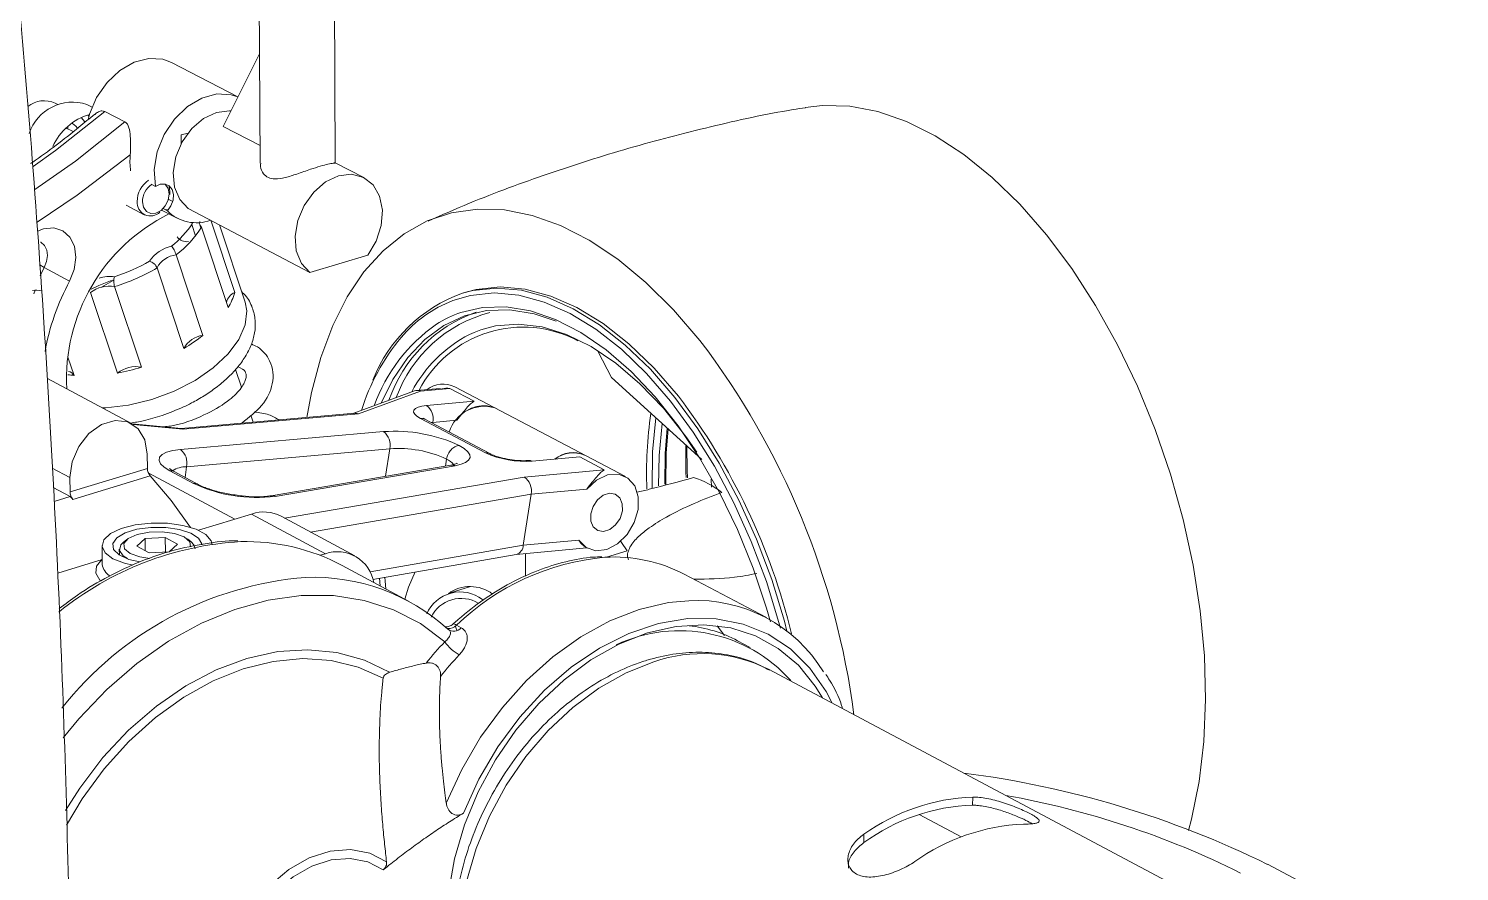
# Model space of a CAD drawing. Header units: millimetres. Extents: x -151 to 157, y -71 to 282.
# Drawn here: x -66.5 to 18.7, y 60.5 to 110.6 of the extents above; entities that cross this region are included whole.
import ezdxf

# ---------------------------------------------------------------- set-up
doc = ezdxf.new("R2010")
doc.units = ezdxf.units.MM

msp = doc.modelspace()

# ---------------------------------------------------------------- linework, layer by layer
at = {"color": 7, "linetype": 'Continuous', "lineweight": 15}
for p, q in [((-53.014, 160.415), (-52.677, 102.623)), ((-48.215, 102.65), (-48.48, 160.435)), ((-54.882, 104.813), (-52.714, 109.119)), ((-54.001, 106.562), (-57.958, 108.614)), ((-64.712, 106.113), (-64.877, 106.2)), ((-62.683, 105.96), (-62.985, 106.118)), ((-61.919, 105.701), (-60.723, 105.076)), ((-64.119, 104.777), (-64.121, 104.636)), ((-52.683, 103.669), (-54.882, 104.813)), ((-63.806, 104.505), (-64.012, 104.613)), ((-46.51, 101.763), (-48.253, 102.668)), ((-60.652, 100.119), (-59.589, 99.559)), ((-58.521, 99.819), (-57.616, 99.344)), ((-49.718, 96.128), (-56.961, 99.929)), ((-56.529, 98.313), (-56.75, 98.978)), ((-56.265, 98.962), (-56.204, 98.777)), ((-54.59, 94.034), (-56.178, 98.821)), ((-55.619, 99.225), (-54.198, 94.935)), ((-53.579, 94.365), (-55.098, 98.951)), ((-57.68, 97.172), (-56.087, 92.383)), ((-49.718, 96.128), (-46.277, 97.154)), ((-64.015, 95.615), (-65.521, 96.426)), ((-57.218, 91.606), (-58.813, 96.395)), ((-61.424, 95.642), (-62.125, 95.247)), ((-66.153, 94.852), (-66.069, 95.073)), ((-61.177, 90.143), (-62.782, 94.93)), ((-61.343, 95.284), (-59.742, 90.495)), ((-40.441, 94.96), (-40.655, 94.896)), ((-64.124, 91.096), (-63.756, 90.001)), ((-53.8, 89.311), (-54.148, 90.358)), ((-60.343, 87.138), (-65.342, 89.818)), ((-43.502, 89.084), (-47.116, 87.75)), ((-43.153, 89.075), (-46.824, 87.719)), ((-41.974, 89.233), (-43.383, 89.111)), ((-41.396, 89.227), (-43.153, 89.075)), ((-41.396, 89.227), (-39.954, 88.468)), ((-30.957, 83.989), (-41.108, 89.334)), ((-47.055, 87.756), (-57.377, 86.852)), ((-46.824, 87.719), (-57.264, 86.805)), ((-42.779, 88.221), (-39.954, 88.468)), ((-57.364, 86.851), (-60.313, 87.122)), ((-53.108, 87.226), (-53.245, 87.638)), ((-39.288, 85.406), (-43.15, 87.448)), ((-39.029, 85.357), (-42.891, 87.399)), ((-57.421, 85.596), (-45.341, 86.661)), ((-59.387, 84.468), (-59.394, 85.315)), ((-44.974, 85.646), (-57.056, 84.575)), ((-33.672, 85.159), (-32.213, 84.391)), ((-59.387, 84.468), (-63.989, 83.078)), ((-56.643, 83.575), (-58.062, 84.338)), ((-56.374, 83.523), (-57.793, 84.286)), ((-41.335, 84.669), (-52.037, 82.847)), ((-41.084, 84.637), (-51.785, 82.814)), ((-41.596, 85.027), (-41.659, 84.614)), ((-36.982, 83.962), (-32.213, 84.391)), ((-63.82, 82.634), (-59.219, 84.024)), ((-25.826, 83.352), (-25.86, 83.828)), ((-63.987, 82.806), (-64.988, 83.347)), ((-64.944, 82.516), (-63.987, 82.806)), ((-36.566, 82.948), (-37.035, 79.907)), ((-33.25, 83.248), (-36.566, 82.948)), ((-53.188, 81.76), (-56.351, 80.798)), ((-48.8, 79.402), (-53.188, 81.76)), ((-47.045, 79.279), (-51.435, 81.635)), ((-60.613, 80.252), (-60.832, 80.07)), ((-59.527, 80.298), (-60.012, 79.847)), ((-57.605, 79.972), (-58.324, 80.361)), ((-56.787, 80.1), (-57.009, 80.28)), ((-37.035, 79.907), (-33.72, 80.212)), ((-62.086, 79.882), (-62.077, 78.758)), ((-61.06, 79.666), (-61.057, 79.318)), ((-58.089, 79.521), (-59.293, 79.458)), ((-57.605, 79.972), (-58.089, 79.521)), ((-48.8, 79.402), (-49.112, 79.307)), ((-45.972, 77.879), (-37.447, 79.365)), ((-37.462, 79.363), (-33.25, 79.751)), ((-36.895, 78.063), (-36.899, 79.415)), ((-33.357, 79.807), (-33.209, 79.729)), ((-30.85, 79.58), (-32.078, 79.199)), ((-62.079, 79.057), (-64.719, 78.254)), ((-62.076, 78.788), (-62.077, 78.758)), ((-43.867, 76.589), (-47.812, 78.709)), ((-40.18, 77.455), (-41.448, 77.062)), ((-22.569, 75.602), (-27.453, 78.188)), ((-25.053, 74.533), (-25.499, 75.105)), ((-23.533, 73.83), (-24.282, 74.228)), ((2.138, 59.461), (-22.451, 72.536)), ((-10.298, 64.934), (-10.301, 64.448)), ((-16.769, 62.718), (-16.772, 62.224)), ((-45.13, 60.795), (-45.357, 60.613)), ((18.653, 54.898), (7.237, 60.934))]:
    msp.add_line(p, q, dxfattribs=at)
at = {"color": 8, "linetype": 'Continuous', "lineweight": 15}
for p, q in [((-62.911, 105.463), (-62.853, 105.382)), ((-58.122, 100.468), (-57.884, 100.343)), ((-65.794, 96.571), (-65.521, 96.426)), ((-65.776, 95.933), (-65.521, 96.426)), ((-57.264, 86.805), (-60.241, 87.078)), ((-44.974, 85.646), (-45.224, 84.007)), ((-63.997, 83.927), (-65.049, 84.495)), ((-57.056, 84.575), (-57.151, 83.941)), ((-59.338, 84.219), (-54.196, 81.453)), ((-51.226, 81.523), (-36.982, 83.962)), ((-36.566, 82.948), (-49.68, 80.693)), ((-46.144, 78.322), (-37.035, 79.907)), ((-40.977, 74.856), (-41.084, 75.112))]:
    msp.add_line(p, q, dxfattribs=at)
at = {"color": 144, "linetype": 'Continuous', "lineweight": 0}
for p, q in [((-56.974, 104.417), (-57.375, 104.299)), ((-57.375, 104.299), (-57.372, 103.799)), ((-58.917, 101.239), (-59.172, 101.372)), ((-58.456, 99.921), (-58.202, 99.787)), ((-32.567, 91.406), (-31.792, 89.872)), ((-31.792, 89.872), (-26.418, 85.007)), ((-42.414, 87.211), (-42.514, 87.199)), ((-40.992, 87.336), (-42.414, 87.211)), ((-33.672, 85.159), (-36.501, 84.906)), ((-63.997, 83.927), (-63.989, 83.078)), ((-59.527, 80.298), (-58.324, 80.361)), ((-59.521, 79.582), (-59.527, 80.298)), ((-58.318, 79.509), (-58.324, 80.361)), ((-60.012, 79.847), (-59.293, 79.458)), ((-62.098, 79.051), (-62.079, 79.048)), ((-45.541, 77.489), (-45.576, 77.948)), ((-41.002, 75.149), (-40.73, 75.003)), ((-10.975, 62.566), (-13.478, 63.904))]:
    msp.add_line(p, q, dxfattribs=at)
at = {"color": 7, "linetype": 'Continuous', "lineweight": 15, "flags": 128}
for points in [[(-57.958, 108.614), (-58.472, 108.805), (-59.31, 108.856), (-60.185, 108.629), (-61.034, 108.141), (-61.793, 107.426), (-62.408, 106.536), (-62.834, 105.538), (-62.923, 105.211)], [(-54.003, 106.559), (-54.404, 106.693), (-55.258, 106.739), (-56.15, 106.497), (-57.011, 105.985), (-57.776, 105.241), (-58.388, 104.321), (-58.8, 103.295), (-58.981, 102.241), (-58.917, 101.239)], [(-54.422, 105.727), (-54.503, 105.734), (-55.278, 105.642), (-56.051, 105.28), (-56.752, 104.68), (-57.318, 103.897), (-57.697, 103.002), (-57.854, 102.077), (-57.775, 101.206), (-57.468, 100.467), (-56.961, 99.929)], [(-20.258, 105.937), (-19.229, 106.054), (-17.609, 106.009), (-15.941, 105.69), (-14.243, 105.1), (-12.532, 104.245), (-10.826, 103.131), (-9.143, 101.771), (-7.5, 100.178), (-5.917, 98.367)], [(-58.345, 101.376), (-58.334, 101.367), (-58.161, 101.124), (-58.098, 100.795), (-58.155, 100.43), (-58.325, 100.086), (-58.581, 99.813), (-58.883, 99.655), (-59.187, 99.634), (-59.446, 99.755), (-59.621, 99.998), (-59.684, 100.327), (-59.684, 100.327)], [(-46.277, 97.154), (-45.778, 97.992), (-45.481, 98.911), (-45.412, 99.827), (-45.579, 100.658), (-45.966, 101.329), (-46.538, 101.778), (-47.244, 101.964), (-48.02, 101.87), (-48.795, 101.505), (-49.499, 100.901), (-50.068, 100.113), (-50.449, 99.214), (-50.608, 98.284), (-50.531, 97.409), (-50.225, 96.668), (-49.718, 96.128)], [(-58.103, 101.257), (-58.05, 100.919), (-58.057, 100.769)], [(-58.357, 99.868), (-58.191, 99.847), (-58.128, 99.843)], [(-49.914, 87.505), (-49.632, 88.995), (-49.078, 91.072), (-48.367, 92.972), (-47.507, 94.675), (-46.506, 96.163), (-45.372, 97.42), (-44.117, 98.431), (-42.753, 99.187), (-41.294, 99.678), (-39.754, 99.897), (-38.148, 99.842), (-36.494, 99.511), (-34.808, 98.908), (-33.108, 98.037), (-31.411, 96.906), (-29.735, 95.526), (-28.099, 93.911), (-26.519, 92.078)], [(-5.917, 98.367), (-4.408, 96.357), (-2.992, 94.17), (-1.682, 91.829), (-0.493, 89.357), (0.562, 86.782), (1.471, 84.131), (2.226, 81.432), (2.817, 78.715), (3.239, 76.008), (3.487, 73.34), (3.559, 70.739), (3.455, 68.234), (3.175, 65.851), (2.724, 63.614), (2.548, 62.944)], [(-62.743, 95.139), (-62.275, 95.357), (-61.486, 95.671)], [(-21.738, 74.983), (-21.824, 75.306), (-22.571, 77.751), (-23.467, 80.137), (-24.499, 82.43), (-25.655, 84.603), (-26.919, 86.627), (-28.275, 88.475), (-29.704, 90.125), (-31.189, 91.555), (-32.71, 92.748), (-34.247, 93.689), (-35.78, 94.367), (-37.291, 94.774), (-38.759, 94.907), (-40.167, 94.763), (-41.225, 94.457)], [(-53.579, 94.365), (-53.478, 93.839), (-53.57, 93.009), (-53.946, 92.143), (-54.59, 91.279), (-55.473, 90.457), (-56.557, 89.711), (-57.795, 89.075), (-59.132, 88.577), (-60.509, 88.239), (-61.865, 88.077), (-62.076, 88.067)], [(-35.083, 93.237), (-36.383, 93.668), (-37.825, 93.902), (-39.214, 93.863), (-40.533, 93.554), (-41.764, 92.98), (-42.892, 92.148), (-43.903, 91.072), (-44.783, 89.764), (-45.477, 88.355)], [(-43.15, 87.448), (-43.354, 87.575), (-43.49, 87.702), (-43.553, 87.825), (-43.539, 87.938), (-43.45, 88.038), (-43.289, 88.12), (-43.063, 88.182), (-42.779, 88.221)], [(-59.394, 85.315), (-59.539, 86.168), (-59.945, 86.834), (-60.561, 87.235), (-61.315, 87.32), (-62.115, 87.08), (-62.864, 86.542), (-63.472, 85.773), (-63.866, 84.865), (-63.997, 83.927)], [(-57.364, 86.851), (-57.329, 86.843), (-57.264, 86.805)], [(-29.148, 87.479), (-29.34, 85.469), (-29.356, 83.305)], [(-28.978, 83.439), (-28.952, 85.25), (-28.772, 87.138)], [(-28.618, 83.534), (-28.592, 85.361), (-28.463, 86.859)], [(-28.405, 86.806), (-28.523, 85.397), (-28.547, 83.501)], [(-58.062, 84.338), (-58.388, 84.544), (-58.602, 84.75), (-58.698, 84.95), (-58.67, 85.134), (-58.52, 85.297), (-58.255, 85.431), (-57.884, 85.532), (-57.421, 85.596)], [(-40.842, 85.839), (-40.542, 85.655), (-40.331, 85.469), (-40.215, 85.289), (-40.197, 85.118), (-40.28, 84.963), (-40.459, 84.828), (-40.73, 84.719), (-41.084, 84.637)], [(-27.342, 83.93), (-27.355, 84.277), (-27.358, 85.859)], [(-27.292, 85.799), (-27.287, 84.344), (-27.271, 83.915)], [(-59.219, 84.024), (-57.974, 82.576), (-56.836, 80.955)], [(-33.72, 80.212), (-33.288, 79.774), (-32.714, 79.582), (-32.066, 79.658), (-31.42, 79.992), (-30.851, 80.544), (-30.428, 81.251), (-30.198, 82.029), (-30.189, 82.787), (-30.402, 83.436), (-30.813, 83.901), (-31.373, 84.125), (-32.016, 84.083), (-32.667, 83.778), (-33.25, 83.248)], [(-31.138, 81.943), (-31.142, 82.372), (-31.289, 82.723), (-31.556, 82.942), (-31.903, 82.996), (-32.277, 82.876), (-32.621, 82.602), (-32.883, 82.214), (-33.022, 81.772), (-33.018, 81.342), (-32.871, 80.992), (-32.603, 80.773), (-32.256, 80.72), (-31.882, 80.839), (-31.539, 81.114), (-31.277, 81.502), (-31.138, 81.943)], [(-55.531, 79.932), (-55.589, 80.176), (-55.912, 80.545), (-56.493, 80.858), (-57.278, 81.087), (-58.199, 81.211), (-59.174, 81.22), (-60.116, 81.112), (-60.943, 80.898), (-61.58, 80.596), (-61.973, 80.232), (-62.084, 79.84), (-61.905, 79.453), (-61.449, 79.107), (-61.449, 79.107)], [(-56.145, 79.928), (-56.15, 79.988), (-56.344, 80.331), (-56.805, 80.629), (-57.482, 80.849), (-58.303, 80.967), (-59.178, 80.97), (-60.013, 80.859), (-60.718, 80.645), (-61.217, 80.351), (-61.455, 80.009), (-61.407, 79.656), (-61.077, 79.33), (-60.5, 79.067), (-59.843, 78.911)], [(-60.832, 80.07), (-60.966, 79.93), (-61.053, 79.597), (-60.836, 79.275), (-60.575, 79.109)], [(-57.194, 80.401), (-57.773, 80.61), (-58.509, 80.712), (-59.29, 80.692), (-59.999, 80.554), (-60.527, 80.317), (-60.793, 80.018), (-60.758, 79.702), (-60.425, 79.418), (-59.846, 79.208), (-59.242, 79.115)], [(-56.821, 79.806), (-56.86, 80.117), (-57.194, 80.401)], [(-56.553, 79.701), (-56.633, 79.938), (-56.787, 80.1)], [(-61.449, 79.107), (-60.759, 78.831), (-60.262, 78.712)], [(-44.068, 76.697), (-43.86, 77.421), (-43.464, 78.317)], [(-45.258, 78.004), (-45.242, 77.78), (-45.203, 77.307)], [(-19.236, 70.827), (-19.664, 71.529), (-20.669, 72.77), (-21.859, 73.774), (-23.209, 74.521), (-24.693, 74.994), (-26.281, 75.182), (-27.94, 75.083), (-29.637, 74.695), (-31.337, 74.028), (-33.004, 73.094), (-34.605, 71.912), (-36.105, 70.506), (-37.474, 68.904), (-38.684, 67.141), (-39.708, 65.252), (-40.526, 63.277), (-41.121, 61.256), (-41.48, 59.232), (-41.597, 57.247)], [(-54.806, 54.288), (-54.471, 55.752), (-53.889, 57.182), (-53.086, 58.511), (-52.098, 59.677), (-50.972, 60.628), (-49.76, 61.32), (-48.517, 61.722), (-47.3, 61.815), (-46.164, 61.596), (-45.163, 61.075)], [(-45.357, 60.613), (-46.284, 61.085), (-47.333, 61.282), (-48.455, 61.194), (-49.601, 60.824), (-50.719, 60.188), (-51.759, 59.316), (-52.674, 58.246), (-53.421, 57.026), (-53.968, 55.711), (-54.29, 54.361)]]:
    msp.add_lwpolyline(points, dxfattribs=at)
at = {"color": 8, "linetype": 'Continuous', "lineweight": 15, "flags": 128}
for points in [[(-61.919, 105.701), (-64.856, 103.378), (-66.193, 102.417)], [(-66.087, 101.049), (-63.662, 102.751), (-60.723, 105.076)], [(-60.41, 103.127), (-63.566, 100.724), (-65.957, 99.113)], [(-65.931, 98.586), (-65.562, 98.723), (-64.964, 98.772), (-64.427, 98.6), (-64.003, 98.224), (-63.732, 97.68), (-63.641, 97.021), (-63.739, 96.31), (-64.015, 95.615)], [(-65.521, 96.426), (-65.383, 96.773), (-65.335, 97.129), (-65.38, 97.458), (-65.516, 97.73), (-65.728, 97.918), (-65.741, 97.925)], [(-40.655, 94.896), (-40.039, 95.051), (-38.616, 95.197), (-37.132, 95.063), (-35.605, 94.652), (-34.055, 93.968), (-32.502, 93.017), (-30.965, 91.812), (-29.464, 90.366), (-28.019, 88.699), (-26.649, 86.831), (-25.371, 84.786), (-24.203, 82.59), (-23.159, 80.272), (-22.254, 77.862), (-21.499, 75.39), (-21.345, 74.805)], [(-62.167, 77.782), (-62.22, 77.833), (-62.465, 78.237), (-62.423, 78.653), (-62.098, 79.051)], [(-41.701, 74.168), (-43.153, 75.245), (-44.756, 76.069), (-46.489, 76.628), (-48.326, 76.913), (-50.242, 76.919), (-52.208, 76.645), (-54.197, 76.094), (-56.179, 75.273), (-58.126, 74.195), (-60.009, 72.874), (-61.801, 71.328), (-63.474, 69.581), (-64.407, 68.451)], [(-41.608, 64.571), (-40.686, 66.578), (-39.568, 68.487), (-38.276, 70.263), (-36.833, 71.871), (-35.267, 73.281), (-33.608, 74.468), (-31.887, 75.41), (-30.136, 76.089), (-28.387, 76.494), (-27.191, 76.61)], [(-18.658, 70.519), (-19.021, 71.218), (-19.976, 72.596), (-21.131, 73.738), (-22.465, 74.619), (-23.95, 75.222), (-25.555, 75.532), (-27.248, 75.542), (-28.994, 75.251), (-30.756, 74.665), (-32.498, 73.795), (-34.183, 72.659), (-35.775, 71.28), (-37.241, 69.687), (-38.55, 67.913), (-39.674, 65.996), (-40.589, 63.975)], [(-64.27, 64.13), (-63.418, 65.467), (-62.038, 67.277), (-60.508, 68.912), (-58.856, 70.343), (-57.11, 71.544), (-55.303, 72.493), (-53.467, 73.176), (-51.635, 73.579), (-49.839, 73.697), (-48.112, 73.528), (-46.483, 73.076), (-44.981, 72.35)], [(-45.371, 71.999), (-46.855, 72.659), (-48.458, 73.05), (-50.151, 73.164), (-51.906, 72.999), (-53.691, 72.557), (-55.473, 71.844), (-57.221, 70.874), (-58.904, 69.663), (-60.49, 68.233), (-61.952, 66.608), (-63.262, 64.819), (-64.203, 63.259)], [(-29.264, 72.974), (-30.914, 72.325), (-32.533, 71.416), (-34.087, 70.268), (-35.543, 68.901), (-36.873, 67.346), (-38.047, 65.633), (-39.041, 63.799), (-39.836, 61.881), (-40.413, 59.92), (-40.763, 57.955), (-40.877, 56.127)]]:
    msp.add_lwpolyline(points, dxfattribs=at)
at = {"color": 144, "linetype": 'Continuous', "lineweight": 0, "flags": 128}
for points in [[(-64.012, 104.613), (-64.209, 104.68), (-64.26, 104.687)], [(-63.855, 104.984), (-63.652, 104.831), (-63.545, 104.703)], [(-63.331, 105.344), (-63.112, 105.085), (-63.101, 105.067)], [(-58.202, 99.787), (-57.991, 100.079), (-57.866, 100.417), (-57.842, 100.757), (-57.922, 101.056), (-58.097, 101.274), (-58.343, 101.385), (-58.628, 101.372), (-58.917, 101.239)], [(-40.441, 94.96), (-39.824, 95.116), (-38.401, 95.262), (-36.917, 95.128), (-35.39, 94.718), (-33.84, 94.033), (-32.286, 93.082), (-30.749, 91.877), (-29.249, 90.432), (-27.804, 88.765)], [(-40.736, 93.745), (-39.463, 94.037), (-38.058, 94.076), (-36.6, 93.84), (-35.108, 93.33), (-33.601, 92.554), (-32.099, 91.519), (-30.623, 90.239), (-29.192, 88.731), (-27.825, 87.014), (-26.541, 85.11), (-25.357, 83.045), (-24.29, 80.846), (-23.353, 78.543), (-22.56, 76.167), (-22.324, 75.345)], [(-39.557, 92.717), (-38.68, 92.948), (-37.327, 93.055), (-35.916, 92.884), (-34.467, 92.437), (-33, 91.719), (-31.535, 90.738), (-30.095, 89.509), (-28.699, 88.048), (-27.368, 86.376), (-26.711, 85.435)], [(-40.239, 92.437), (-39.956, 92.565), (-39.557, 92.717)], [(-36.501, 84.906), (-36.598, 84.941), (-36.689, 84.947)], [(-31.252, 80.165), (-31.19, 80.071), (-30.85, 79.58)]]:
    msp.add_lwpolyline(points, dxfattribs=at)
at = {"color": 7, "linetype": 'Continuous', "lineweight": 15}
for centre, radius, start, end in [((-65.52, 104.734), 1.601, 66.34185, 128.13069), ((-63.83, 103.511), 2.741, 72.04692, 161.41662), ((-56.285, 102.754), 4.142, 174.82934, 188.10847), ((-58.461, 100.335), 1.539, 123.98286, 179.68404), ((-58.431, 100.32), 1.252, 124.30802, 179.66601), ((-53.225, 89.767), 10.981, 116.40363, 182.95159), ((-59.203, 100.284), 0.8, 175.67801, 314.32865), ((-56.476, 101.54), 2.46, 225.44907, 290.13569), ((-57.538, 95.681), 2.044, 101.58318, 147.22318), ((-57.519, 95.721), 1.46, 96.32836, 152.49611), ((-64.854, 106.679), 11.365, 287.93899, 299.50447), ((-64.893, 106.795), 12.046, 287.13805, 300.3116), ((-37.563, 86.39), 9.051, 109.97936, 158.37579), ((-37.057, 85.92), 6.956, 61.86259, 152.57495), ((-34.447, 84.073), 12.806, 140.27141, 162.52621), ((-63.657, 63.784), 46.688, 7.44064, 37.30183), ((-41.789, 87.849), 1.634, 65.33035, 126.34258), ((-43.34, 88.632), 0.48, 67.11464, 109.71795), ((-47.012, 87.279), 0.478, 66.9282, 109.81317), ((-43.398, 87.426), 1.008, 347.66035, 52.0847), ((-5.764, 84.239), 23.931, 171.58618, 182.35521), ((-44.676, 77.579), 9.106, 65.10109, 94.18504), ((-45.965, 85.862), 1.014, 347.69763, 51.97911), ((-58.059, 84.792), 1.026, 347.8082, 51.59585), ((-44.473, 78.856), 6.808, 65.00152, 94.22459), ((-36.913, 90.627), 5.736, 245.54476, 274.12083), ((-34.061, 83.661), 1.743, 67.28482, 128.40511), ((-58.705, 84.474), 0.682, 180.46884, 221.17795), ((-52.881, 91.697), 8.95, 245.1459, 277.03427), ((-37.528, 83.146), 0.982, 348.39987, 56.24739), ((-63.303, 83.085), 0.687, 180.54304, 221.06992), ((-52.457, 79.663), 2.221, 62.60442, 109.2212), ((-53.512, 67.941), 12.184, 62.10428, 91.54699), ((-48.09, 77.321), 2.199, 9.77256, 108.82081), ((-37.604, 79.912), 0.569, 285.95045, 359.46528), ((-31.662, 70.02), 9.189, 62.73962, 93.21098), ((-49.516, 66.1), 11.904, 47.76981, 92.21949), ((-40.788, 74.974), 2.157, 52.20773, 156.82687), ((-40.737, 74.779), 1.966, 58.48486, 154.18409), ((-26.723, 67.773), 8.849, 31.35338, 93.0344), ((-25.717, 59.121), 21.952, 136.72915, 141.11489), ((-39.346, 75.885), 2.914, 216.09884, 239.08105), ((-27.73, 65.961), 8.865, 41.73046, 115.14743), ((-25.599, 59.04), 20.933, 136.74156, 141.37229), ((-18.016, 9.621), 57.19, 63.79573, 82.7853), ((-9.833, 53.022), 11.922, 92.23569, 125.58042), ((-17.175, 14.778), 51.022, 63.44566, 80.01915), ((-9.961, 52.936), 11.516, 91.68797, 126.25161), ((-6.79, 51.392), 11.939, 92.29783, 125.63888)]:
    msp.add_arc(centre, radius, start, end, dxfattribs=at)
at = {"color": 144, "linetype": 'Continuous', "lineweight": 0}
for centre, radius, start, end in [((-61.896, 102.242), 3.403, 105.82853, 156.25002), ((-61.714, 102.366), 6.009, 308.80641, 326.50546), ((-61.567, 102.222), 6.373, 307.59089, 327.75077), ((-55.925, 99.075), 0.358, 167.80513, 225.11491), ((-57.037, 98.69), 0.738, 217.5212, 276.45089), ((-61.626, 93.601), 2.282, 83.14156, 105.99518), ((-66.038, 93.72), 1.353, 75.48361, 97.90158), ((-61.668, 93.501), 1.812, 79.68669, 127.93334), ((-53.815, 94.115), 0.905, 115.00781, 165.54711), ((-57.664, 95.908), 3.6, 328.63331, 344.32486), ((-36.988, 85.915), 8.086, 104.51452, 159.96406), ((-38.573, 87.337), 6.763, 108.65119, 122.42338), ((-36.42, 84.792), 10.076, 124.9986, 160.2421), ((-62.135, 99.974), 9.706, 300.43646, 308.54116), ((-55.928, 90.94), 1.452, 96.30138, 152.67623), ((-36.531, 85.292), 8.05, 117.42558, 152.37593), ((-64.211, 89.732), 0.529, 30.59516, 76.00631), ((-60.068, 88.725), 1.8, 79.55811, 128.02449), ((-63.343, 102.065), 12.117, 280.29539, 287.28721), ((-63.119, 97.367), 7.393, 262.25792, 265.06003), ((-58.102, 65.656), 38.105, 13.63012, 37.33404), ((-39.352, 85.977), 2.189, 72.80973, 162.59658), ((-39.395, 86.286), 1.911, 68.8445, 146.68714), ((-34.071, 83.73), 1.684, 66.09043, 129.59949), ((-28.394, 79.046), 5.106, 51.63185, 72.97269), ((-75.534, 71.45), 16.195, 43.67588, 44.52218), ((-40.189, 75.248), 2.202, 52.90794, 126.14854), ((-41.49, 75.629), 0.684, 266.3902, 315.49583), ((-41.17, 75.381), 0.58, 233.46549, 319.36383), ((-28.104, 66.989), 8.186, 62.16796, 83.46492)]:
    msp.add_arc(centre, radius, start, end, dxfattribs=at)
at = {"color": 8, "linetype": 'Continuous', "lineweight": 15}
for centre, radius, start, end in [((-51.882, 89.033), 13.803, 151.51924, 170.00238), ((-36.953, 85.74), 8.533, 109.78486, 160.95602), ((-38.421, 87.298), 7.689, 111.3923, 139.83083), ((-43.103, 86.993), 0.457, 62.46527, 95.92772), ((-39.24, 84.951), 0.457, 63.34651, 95.992), ((-58.013, 83.87), 0.47, 62.10808, 95.98473), ((-57.074, 83.038), 1.537, 89.30297, 122.52216), ((-42.065, 83.975), 1.151, 38.71637, 65.94338), ((-41.264, 84.235), 0.441, 65.85312, 99.33024), ((-56.594, 83.108), 0.47, 62.30188, 96.01087), ((-51.966, 82.414), 0.439, 65.65632, 99.01543), ((-52.755, 61.247), 18.905, 93.2922, 129.0377), ((-30.845, 64.638), 14.617, 95.22785, 134.01831), ((-61.169, 78.89), 0.917, 188.28168, 240.02918), ((-48.329, 57.524), 20.537, 94.6028, 141.81209), ((-26.376, 64.676), 8.786, 63.46319, 109.18783)]:
    msp.add_arc(centre, radius, start, end, dxfattribs=at)
at = {"color": 7, "linetype": 'Continuous', "lineweight": 15}
for points, knots in [([(-63.957, 50.962), (-63.979, 52.814), (-64.04, 58.195), (-64.264, 67.201), (-64.681, 78.027), (-65.261, 88.983), (-66.002, 100.059), (-66.905, 111.248), (-67.971, 122.539), (-69.199, 133.922), (-70.589, 145.387), (-72.142, 156.925), (-73.856, 168.524), (-75.73, 180.175), (-77.765, 191.867), (-79.957, 203.588), (-82.307, 215.328), (-84.812, 227.076), (-87.471, 238.82), (-90.28, 250.55), (-93.24, 262.253), (-96.009, 272.678), (-97.826, 279.184), (-98.562, 281.818)], [0, 0, 0, 0, 0.026046, 0.075542, 0.125037, 0.174531, 0.224024, 0.273516, 0.323007, 0.372497, 0.421986, 0.471475, 0.520963, 0.570451, 0.619938, 0.669425, 0.718911, 0.768397, 0.817884, 0.86737, 0.916856, 0.966342, 1, 1, 1, 1]), ([(-62.518, 105.543), (-62.833, 105.281), (-64.042, 104.28), (-65.317, 103.285), (-66.302, 102.633), (-66.346, 102.604)], [0, 0, 0, 0, 0.252193, 0.966336, 1, 1, 1, 1]), ([(-62.505, 105.527), (-62.441, 105.582), (-62.314, 105.69), (-62.099, 105.755), (-61.977, 105.718), (-61.919, 105.701)], [0, 0, 0, 0, 0.351088, 0.692901, 1, 1, 1, 1]), ([(-20.249, 105.922), (-20.489, 105.885), (-22.38, 105.597), (-25.889, 104.813), (-30.758, 103.56), (-35.544, 102.028), (-39.533, 100.572), (-41.878, 99.539), (-42.695, 99.178)], [0, 0, 0, 0, 0.031298, 0.246069, 0.460299, 0.673819, 0.886461, 1, 1, 1, 1]), ([(-60.723, 105.076), (-60.667, 105.047), (-60.62, 105), (-60.544, 104.881), (-60.515, 104.811), (-60.445, 104.581), (-60.422, 104.409), (-60.392, 104.049), (-60.387, 103.865), (-60.388, 103.49), (-60.394, 103.304), (-60.41, 103.127)], [0, 0, 0, 0, 0.125, 0.125, 0.25, 0.25, 0.5, 0.5, 0.75, 0.75, 1, 1, 1, 1]), ([(-52.649, 102.623), (-52.656, 102.557), (-52.681, 102.329), (-52.522, 101.998), (-52.216, 101.739), (-51.767, 101.657), (-51.19, 101.755), (-50.47, 101.984), (-49.738, 102.243), (-49.09, 102.451), (-48.617, 102.574), (-48.318, 102.633), (-48.181, 102.634), (-48.239, 102.655), (-48.257, 102.661)], [0, 0, 0, 0, 0.037918, 0.12975, 0.205083, 0.280453, 0.37914, 0.480118, 0.595618, 0.682633, 0.771837, 0.860726, 0.957474, 1, 1, 1, 1]), ([(-58.813, 96.395), (-58.843, 96.483), (-58.913, 96.575), (-59.079, 96.716), (-59.174, 96.767), (-59.257, 96.787)], [0, 0, 0, 0, 0.5, 0.5, 1, 1, 1, 1]), ([(-58.506, 87.629), (-58.08, 87.785), (-57.483, 88.005), (-56.659, 88.414), (-55.996, 88.792), (-55.279, 89.286), (-54.617, 89.841), (-54.032, 90.454), (-53.552, 91.113), (-53.195, 91.81), (-52.986, 92.54), (-52.946, 93.297), (-53.127, 94.063), (-53.419, 94.641), (-53.707, 94.904), (-53.78, 94.97)], [0, 0, 0, 0, 0.106772, 0.149942, 0.220875, 0.293303, 0.369903, 0.448726, 0.529267, 0.61119, 0.694412, 0.779512, 0.868679, 0.966938, 1, 1, 1, 1]), ([(-53.773, 87.168), (-53.341, 87.508), (-52.44, 88.218), (-51.946, 89.28), (-51.883, 90.202), (-52.125, 91.012), (-52.61, 91.605), (-53.083, 91.817), (-53.205, 91.872)], [0, 0, 0, 0, 0.226748, 0.473716, 0.5977, 0.725539, 0.929121, 1, 1, 1, 1]), ([(-54.012, 90.514), (-53.966, 90.497), (-53.649, 90.377), (-53.531, 90.148), (-53.472, 89.841), (-53.804, 89.194), (-54.629, 88.397), (-56.036, 87.603), (-57.429, 87.051), (-58.283, 86.961), (-58.413, 86.947)], [0, 0, 0, 0, 0.026172, 0.180223, 0.339518, 0.477422, 0.617225, 0.780907, 0.966777, 1, 1, 1, 1]), ([(-41.396, 89.227), (-41.399, 89.228), (-41.441, 89.232), (-41.632, 89.251), (-41.821, 89.219), (-41.97, 89.193)], [0, 0, 0, 0, 0.015024, 0.224756, 1, 1, 1, 1]), ([(-51.558, 87.362), (-51.749, 87.476), (-52.151, 87.718), (-52.729, 87.789), (-53.033, 87.827)], [0, 0, 0, 0, 0.472975, 1, 1, 1, 1]), ([(-40.992, 87.336), (-40.875, 87.475), (-40.77, 87.61), (-40.577, 87.854), (-40.489, 87.963), (-40.321, 88.156), (-40.244, 88.237), (-40.095, 88.373), (-40.024, 88.428), (-39.954, 88.468)], [0, 0, 0, 0, 0.25, 0.25, 0.5, 0.5, 0.75, 0.75, 1, 1, 1, 1]), ([(-60.39, 87.163), (-60.137, 87.208), (-59.506, 87.321), (-58.881, 87.513), (-58.506, 87.629)], [0, 0, 0, 0, 0.400897, 1, 1, 1, 1]), ([(-42.891, 87.399), (-42.933, 87.424), (-42.997, 87.462), (-42.993, 87.46), (-42.992, 87.46)], [0, 0, 0, 0, 0.662864, 1, 1, 1, 1]), ([(-41.596, 85.027), (-41.58, 85.127), (-41.549, 85.227), (-41.457, 85.416), (-41.397, 85.504), (-41.258, 85.654), (-41.178, 85.716), (-41.013, 85.805), (-40.925, 85.832), (-40.842, 85.839)], [0, 0, 0, 0, 0.25, 0.25, 0.5, 0.5, 0.75, 0.75, 1, 1, 1, 1]), ([(-36.69, 84.947), (-36.769, 84.942), (-36.976, 84.928), (-37.42, 84.947), (-37.982, 85.023), (-38.506, 85.147), (-38.858, 85.272), (-38.985, 85.335), (-39.029, 85.357)], [0, 0, 0, 0, 0.116231, 0.30374, 0.511293, 0.726483, 0.905503, 1, 1, 1, 1]), ([(-57.793, 84.286), (-57.856, 84.32), (-58.004, 84.402), (-58.086, 84.499), (-58.07, 84.47), (-58.068, 84.467)], [0, 0, 0, 0, 0.395327, 0.925781, 1, 1, 1, 1]), ([(-40.962, 84.771), (-40.959, 84.773), (-40.938, 84.793), (-41.042, 84.726), (-41.232, 84.689), (-41.335, 84.669)], [0, 0, 0, 0, 0.066881, 0.489847, 1, 1, 1, 1]), ([(-33.25, 83.248), (-33.132, 83.388), (-33.028, 83.524), (-32.834, 83.77), (-32.747, 83.88), (-32.579, 84.075), (-32.502, 84.157), (-32.354, 84.295), (-32.282, 84.35), (-32.213, 84.391)], [0, 0, 0, 0, 0.25, 0.25, 0.5, 0.5, 0.75, 0.75, 1, 1, 1, 1]), ([(-54.162, 82.895), (-54.302, 82.914), (-54.723, 82.97), (-55.386, 83.135), (-56.003, 83.34), (-56.267, 83.471), (-56.374, 83.523)], [0, 0, 0, 0, 0.159374, 0.476144, 0.78798, 1, 1, 1, 1]), ([(-30.277, 83.054), (-30.029, 83.113), (-28.846, 83.394), (-27.758, 83.692), (-26.899, 83.928)], [0, 0, 0, 0, 0.208797, 1, 1, 1, 1]), ([(-52.037, 82.847), (-52.13, 82.833), (-52.392, 82.795), (-52.97, 82.779), (-53.617, 82.809), (-54.024, 82.874), (-54.162, 82.895)], [0, 0, 0, 0, 0.175858, 0.495466, 0.830136, 1, 1, 1, 1]), ([(-25.225, 83.049), (-25.781, 82.835), (-26.935, 82.391), (-28.365, 81.687), (-29.455, 81.021), (-30.194, 80.432), (-30.638, 79.941), (-30.815, 79.485), (-30.857, 79.218), (-30.779, 79.064), (-30.766, 79.04)], [0, 0, 0, 0, 0.2289672, 0.4742245, 0.6452605, 0.7649711, 0.8879072, 0.938806, 0.9901969, 1, 1, 1, 1]), ([(-54.013, 80.16), (-54.032, 80.161), (-54.665, 80.191), (-55.959, 80.022), (-57.873, 79.635), (-59.799, 78.978), (-61.7, 78.084), (-63.325, 77.139), (-64.276, 76.415), (-64.634, 76.142)], [0, 0, 0, 0, 0.005378, 0.181737, 0.358681, 0.536143, 0.714004, 0.892134, 1, 1, 1, 1]), ([(-33.352, 79.816), (-33.419, 79.858), (-33.535, 79.93), (-33.666, 80.129), (-33.72, 80.212)], [0, 0, 0, 0, 0.589497, 1, 1, 1, 1]), ([(-32.366, 79.211), (-32.53, 79.211), (-33.229, 79.208), (-34.5, 78.954), (-36.151, 78.449), (-37.791, 77.691), (-39.386, 76.711), (-40.505, 75.853), (-41.084, 75.331), (-41.176, 75.248)], [0, 0, 0, 0, 0.055274, 0.235889, 0.417405, 0.599643, 0.782362, 0.965353, 1, 1, 1, 1]), ([(-26.89, 77.89), (-26.071, 77.896), (-24.783, 77.906), (-23.576, 78.145), (-23.136, 78.232)], [0, 0, 0, 0, 0.635176, 1, 1, 1, 1]), ([(-41.515, 74.915), (-41.447, 74.878), (-41.4, 74.829), (-41.354, 74.716), (-41.355, 74.651), (-41.395, 74.517), (-41.435, 74.446), (-41.546, 74.306), (-41.618, 74.235), (-41.701, 74.168)], [0, 0, 0, 0, 0.25, 0.25, 0.5, 0.5, 0.75, 0.75, 1, 1, 1, 1]), ([(-41.185, 75.254), (-41.195, 75.242), (-41.262, 75.159), (-41.429, 75.09), (-41.593, 75.049), (-41.651, 75.052), (-41.656, 75.052)], [0, 0, 0, 0, 0.087626, 0.579032, 0.964441, 1, 1, 1, 1]), ([(-40.844, 73.385), (-40.772, 73.461), (-40.708, 73.539), (-40.593, 73.699), (-40.543, 73.78), (-40.42, 74.019), (-40.372, 74.18), (-40.356, 74.4), (-40.36, 74.471), (-40.386, 74.604), (-40.409, 74.666), (-40.471, 74.782), (-40.512, 74.835), (-40.609, 74.928), (-40.665, 74.968), (-40.73, 75.003)], [0, 0, 0, 0, 0.125, 0.125, 0.25, 0.25, 0.5, 0.5, 0.625, 0.625, 0.75, 0.75, 0.875, 0.875, 1, 1, 1, 1]), ([(-22.385, 72.478), (-22.738, 72.661), (-23.528, 73.07), (-24.881, 73.423), (-26.386, 73.581), (-27.924, 73.489), (-29.053, 73.252), (-29.951, 72.985), (-30.876, 72.658), (-32.216, 72.021), (-33.736, 71.05), (-35.178, 69.873), (-36.515, 68.512), (-37.723, 66.992), (-38.78, 65.341), (-39.668, 63.588), (-40.371, 61.764), (-40.87, 59.902), (-41.173, 58.056), (-41.193, 56.862), (-41.203, 56.278)], [0, 0, 0, 0, 0.04746, 0.106055, 0.164773, 0.223942, 0.281543, 0.292649, 0.326318, 0.387266, 0.448431, 0.509812, 0.571291, 0.632794, 0.694311, 0.755855, 0.817448, 0.879108, 0.940857, 1, 1, 1, 1]), ([(-44.981, 72.35), (-45.072, 72.322), (-45.158, 72.285), (-45.303, 72.172), (-45.36, 72.096), (-45.371, 71.999)], [0, 0, 0, 0, 0.5, 0.5, 1, 1, 1, 1]), ([(-44.981, 72.35), (-44.858, 72.387), (-44.613, 72.461), (-44.247, 72.563), (-43.883, 72.659), (-43.522, 72.747), (-43.162, 72.829), (-42.924, 72.878), (-42.805, 72.902)], [0, 0, 0, 0, 0.168938, 0.336915, 0.50397, 0.670142, 0.835472, 1, 1, 1, 1]), ([(-41.952, 72.108), (-41.945, 72.208), (-41.951, 72.311), (-42.011, 72.525), (-42.067, 72.636), (-42.201, 72.771), (-42.253, 72.809), (-42.364, 72.868), (-42.422, 72.889), (-42.594, 72.927), (-42.703, 72.922), (-42.805, 72.902)], [0, 0, 0, 0, 0.25, 0.25, 0.5, 0.5, 0.625, 0.625, 0.75, 0.75, 1, 1, 1, 1]), ([(-45.163, 61.075), (-45.182, 61.246), (-45.222, 61.597), (-45.28, 62.137), (-45.338, 62.706), (-45.393, 63.305), (-45.446, 63.932), (-45.493, 64.588), (-45.535, 65.272), (-45.568, 65.983), (-45.59, 66.693), (-45.601, 67.403), (-45.6, 68.112), (-45.587, 68.847), (-45.56, 69.605), (-45.516, 70.386), (-45.456, 71.19), (-45.399, 71.726), (-45.371, 71.999)], [0, 0, 0, 0, 0.0444899, 0.0917204, 0.141705, 0.1944563, 0.2499875, 0.308314, 0.3694547, 0.4334334, 0.5002804, 0.5626958, 0.6280349, 0.6963317, 0.7676262, 0.841965, 0.919402, 1, 1, 1, 1]), ([(-41.952, 72.108), (-41.96, 71.978), (-41.977, 71.714), (-41.997, 71.306), (-42.011, 70.88), (-42.021, 70.437), (-42.024, 69.975), (-42.02, 69.496), (-42.008, 68.997), (-41.983, 68.346), (-41.938, 67.57), (-41.867, 66.702), (-41.785, 65.915), (-41.7, 65.215), (-41.637, 64.775), (-41.608, 64.571)], [0, 0, 0, 0, 0.05575, 0.113347, 0.172791, 0.234083, 0.297223, 0.36221, 0.429045, 0.497728, 0.621771, 0.734021, 0.834475, 0.923135, 1, 1, 1, 1]), ([(-18.037, 70.189), (-18.057, 70.254), (-18.245, 70.868), (-18.58, 71.561), (-18.963, 72.115), (-19.041, 72.229)], [0, 0, 0, 0, 0.086944, 0.812603, 1, 1, 1, 1]), ([(-7.269, 63.321), (-7.142, 63.323), (-7.028, 63.326), (-6.822, 63.339), (-6.73, 63.348), (-6.574, 63.371), (-6.51, 63.384), (-6.41, 63.418), (-6.374, 63.438), (-6.333, 63.485), (-6.328, 63.512), (-6.349, 63.573), (-6.376, 63.608), (-6.461, 63.686), (-6.518, 63.729), (-6.666, 63.824), (-6.755, 63.876), (-6.958, 63.984), (-7.073, 64.041), (-7.325, 64.159), (-7.459, 64.218), (-7.745, 64.337), (-7.895, 64.397), (-8.201, 64.509), (-8.358, 64.563), (-8.675, 64.663), (-8.832, 64.708), (-9.146, 64.788), (-9.303, 64.824), (-9.606, 64.88), (-9.752, 64.901), (-10.035, 64.929), (-10.171, 64.936), (-10.298, 64.934)], [0, 0, 0, 0, 0.0625, 0.0625, 0.125, 0.125, 0.1875, 0.1875, 0.25, 0.25, 0.3125, 0.3125, 0.375, 0.375, 0.4375, 0.4375, 0.5, 0.5, 0.5625, 0.5625, 0.625, 0.625, 0.6875, 0.6875, 0.75, 0.75, 0.8125, 0.8125, 0.875, 0.875, 0.9375, 0.9375, 1, 1, 1, 1]), ([(-40.589, 63.975), (-40.638, 63.946), (-40.689, 63.921), (-40.799, 63.882), (-40.858, 63.868), (-40.977, 63.86), (-41.04, 63.864), (-41.16, 63.896), (-41.219, 63.922), (-41.375, 64.028), (-41.452, 64.131), (-41.558, 64.344), (-41.59, 64.458), (-41.606, 64.572)], [0, 0, 0, 0, 0.125, 0.125, 0.25, 0.25, 0.375, 0.375, 0.5, 0.5, 0.75, 0.75, 1, 1, 1, 1]), ([(-40.589, 63.975), (-40.729, 63.89), (-41.01, 63.721), (-41.289, 63.545), (-41.429, 63.456)], [0, 0, 0, 0, 0.498168, 1, 1, 1, 1]), ([(-6.761, 63.349), (-6.875, 63.413), (-7.131, 63.555), (-7.735, 63.822), (-8.469, 64.1), (-9.277, 64.334), (-9.903, 64.438), (-10.219, 64.446), (-10.301, 64.448)], [0, 0, 0, 0, 0.142614, 0.320753, 0.506157, 0.708301, 0.924311, 1, 1, 1, 1]), ([(-41.429, 63.456), (-41.561, 63.371), (-41.829, 63.199), (-42.23, 62.932), (-42.635, 62.655), (-43.043, 62.369), (-43.454, 62.073), (-43.869, 61.768), (-44.286, 61.453), (-44.707, 61.128), (-44.988, 60.906), (-45.129, 60.795)], [0, 0, 0, 0, 0.105663, 0.212637, 0.320944, 0.430608, 0.54165, 0.654091, 0.76795, 0.883247, 1, 1, 1, 1]), ([(-16.769, 62.718), (-16.897, 62.631), (-17.012, 62.539), (-17.219, 62.343), (-17.312, 62.239), (-17.471, 62.022), (-17.537, 61.912), (-17.64, 61.688), (-17.678, 61.573), (-17.723, 61.348), (-17.73, 61.238), (-17.713, 61.024), (-17.689, 60.919), (-17.607, 60.728), (-17.551, 60.64), (-17.405, 60.483), (-17.315, 60.414), (-17.111, 60.303), (-16.995, 60.26), (-16.74, 60.2), (-16.604, 60.184), (-16.316, 60.176), (-16.164, 60.185), (-15.856, 60.224), (-15.697, 60.254), (-15.378, 60.333), (-15.22, 60.381), (-14.904, 60.492), (-14.746, 60.556), (-14.442, 60.693), (-14.295, 60.767), (-14.011, 60.924), (-13.874, 61.008), (-13.747, 61.095)], [0, 0, 0, 0, 0.0625, 0.0625, 0.125, 0.125, 0.1875, 0.1875, 0.25, 0.25, 0.3125, 0.3125, 0.375, 0.375, 0.4375, 0.4375, 0.5, 0.5, 0.5625, 0.5625, 0.625, 0.625, 0.6875, 0.6875, 0.75, 0.75, 0.8125, 0.8125, 0.875, 0.875, 0.9375, 0.9375, 1, 1, 1, 1]), ([(-16.772, 62.224), (-16.982, 62.048), (-17.402, 61.696), (-17.708, 61.135), (-17.692, 60.821), (-17.686, 60.709)], [0, 0, 0, 0, 0.3926489, 0.7849774, 1, 1, 1, 1]), ([(-45.163, 61.075), (-45.152, 60.986), (-45.164, 60.897), (-45.232, 60.737), (-45.288, 60.668), (-45.357, 60.613)], [0, 0, 0, 0, 0.5, 0.5, 1, 1, 1, 1])]:
    msp.add_open_spline(points, degree=3, knots=knots, dxfattribs=at)
at = {"color": 144, "linetype": 'Continuous', "lineweight": 0}
for points in [[(-57.68, 97.172), (-57.709, 97.26), (-57.754, 97.369), (-57.852, 97.557), (-57.904, 97.637), (-57.948, 97.683)], [(-61.343, 95.284), (-61.373, 95.371), (-61.387, 95.488), (-61.387, 95.702), (-61.374, 95.801), (-61.353, 95.866)]]:
    msp.add_open_spline(points, degree=3, knots=[0, 0, 0, 0, 0.5, 0.5, 1, 1, 1, 1], dxfattribs=at)
at = {"color": 8, "linetype": 'Continuous', "lineweight": 15}
msp.add_open_spline([(-41.002, 75.149), (-41.048, 75.175), (-41.142, 75.226), (-41.189, 75.254), (-41.176, 75.247), (-41.174, 75.246)], degree=3, knots=[0, 0, 0, 0, 0.461562, 0.931115, 1, 1, 1, 1], dxfattribs=at)

doc.saveas('drawing.dxf')
